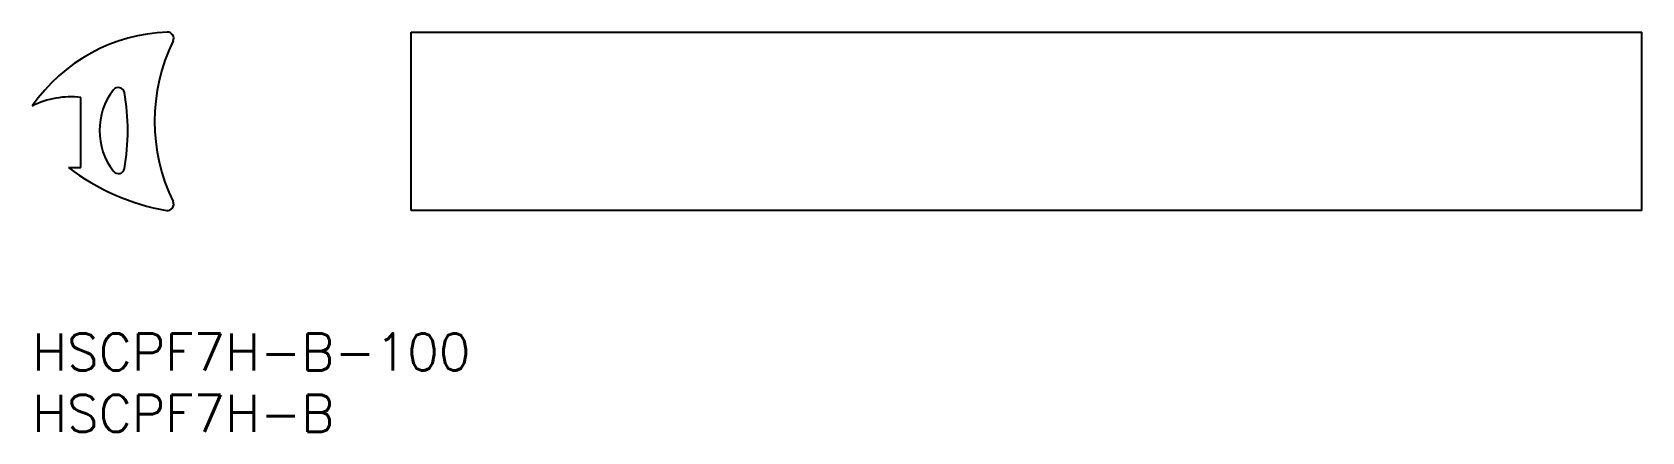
# Model space of a CAD drawing. Extents: x 0 to 131, y -8 to 25.
import ezdxf

# ---------------------------------------------------------------- set-up
doc = ezdxf.new("R2010")
doc.units = 0
doc.header["$LTSCALE"] = 0.5
doc.layers.add('MSM_CONTINUOUS', color=7, linetype='CONTINUOUS')
doc.layers.add('MSM_PART_NUMBER', color=7, linetype='CONTINUOUS')
doc.styles.get("Standard").update_dxf_attribs({"font": 'txt.shx', "height": 3, "bigfont": 'bigfont.shx'})

# ---------------------------------------------------------------- blocks, each defined once
blk = doc.blocks.new('*U6')
at = {"layer": 'MSM_PART_NUMBER'}
blk.add_text('HSCPF7H-B-100', height=3, dxfattribs=at).set_placement((0, -3))
blk = doc.blocks.new('*U7')
at = {"layer": 'MSM_PART_NUMBER'}
blk.add_text('HSCPF7H-B', height=3, dxfattribs=at).set_placement((0, -8))

msp = doc.modelspace()

# ---------------------------------------------------------------- linework, layer by layer
at = {"layer": 'MSM_CONTINUOUS'}
for p, q in [((30.81, 10), (30.81, 24.5)), ((30.81, 24.5), (130.81, 24.5)), ((130.81, 10), (130.81, 24.5)), ((3.95, 13.5), (3.95, 19.2)), ((2.95, 13.5), (3.95, 13.5)), ((130.81, 10), (30.81, 10))]:
    msp.add_line(p, q, dxfattribs=at)
for centre, radius, start, end in [((11.5, 10.51), 14, 92.1032, 145.1954), ((24.95, 17.25), 15, 154.1839, 205.8161), ((11, 24), 0.5, 334.1839, 92.1032), ((10.87, 16.5), 5.4, 142.248, 217.752), ((7, 19.5), 0.5, 10.1642, 142.248), ((3.14, 12.24), 7, 83.3385, 116.6615), ((-9.73, 16.5), 17.5, 349.8358, 10.1642), ((13.95, 27.75), 18, 232.3384, 260.292), ((7, 13.5), 0.5, 217.752, 349.8358), ((11, 10.5), 0.5, 260.292, 25.8161)]:
    msp.add_arc(centre, radius, start, end, dxfattribs=at)

# ---------------------------------------------------------------- block references
for name in ['*U6', '*U7']:
    msp.add_blockref(name, (0, 0), dxfattribs=at)

doc.saveas('drawing.dxf')
